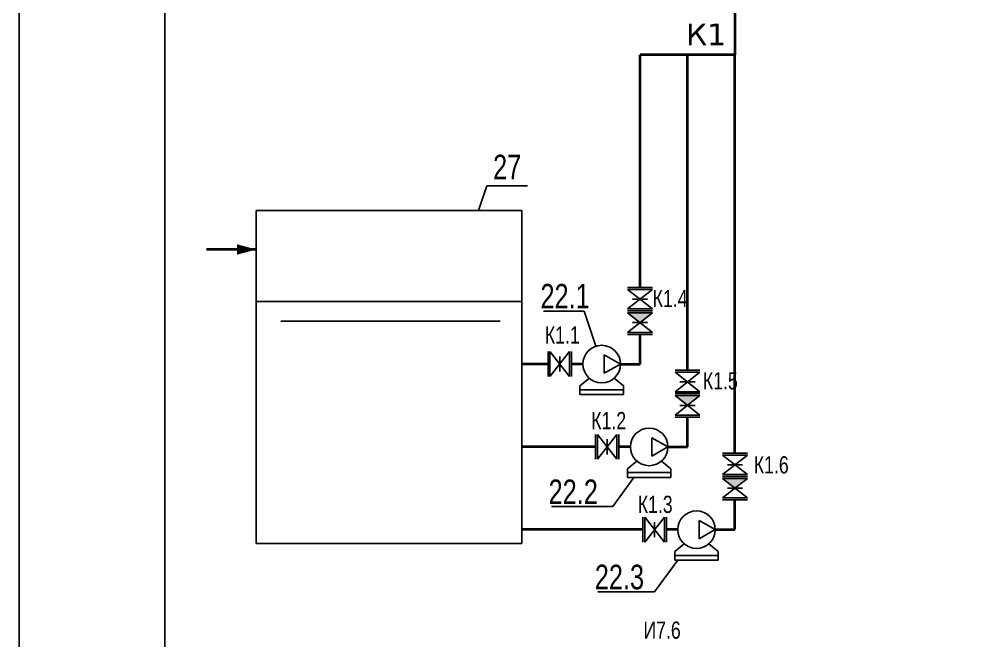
# Model space of a CAD drawing. Extents: x 431547 to 432141, y 118589 to 119430.
# Drawn here: x 431547.1 to 431678.6, y 119142.9 to 119228.3 of the extents above; entities that cross this region are included whole.
import ezdxf

# ---------------------------------------------------------------- set-up
doc = ezdxf.new("R2010")
doc.units = 0
doc.header["$LTSCALE"] = 300
doc.header["$MEASUREMENT"] = 0
doc.linetypes.add('HIDDEN2', pattern=[4.7625, 3.175, -1.5875])
doc.layers.add('1', color=7, linetype='CONTINUOUS')
doc.layers.add('Запорная арматура', color=200, linetype='CONTINUOUS', lineweight=20)
doc.layers.add('К1', color=7, linetype='CONTINUOUS', lineweight=40, true_color=0xfa3c00)
doc.styles.add('MONARCH', font='monarch', dxfattribs={"width": 0.77})

msp = doc.modelspace()

# ---------------------------------------------------------------- hatches: boundary and pattern name
at = {"layer": '1', "ltscale": 0.4}
h = msp.add_hatch(color=256, dxfattribs=at)
h.dxf.hatch_style = 1
h.paths.add_polyline_path([(431632.44, 119186.6), (431634.16, 119187.95), (431630.73, 119187.95)])
h = msp.add_hatch(color=256, dxfattribs=at)
h.dxf.hatch_style = 1
h.paths.add_polyline_path([(431638.96, 119175.23), (431640.67, 119176.57), (431637.25, 119176.57)])
h = msp.add_hatch(color=256, dxfattribs=at)
h.dxf.hatch_style = 1
h.paths.add_polyline_path([(431645.48, 119163.85), (431647.19, 119165.19), (431643.77, 119165.19)])

# ---------------------------------------------------------------- linework, layer by layer
for p, q in [((431610.24, 119201.99), (431611.38, 119205.4)), ((431611.38, 119205.4), (431616.99, 119205.4))]:
    msp.add_line(p, q, dxfattribs=at)
at = {"layer": '1'}
for p, q in [((431634.16, 119191.44), (431630.73, 119191.44)), ((431630.73, 119191.17), (431634.16, 119191.17)), ((431634.16, 119191.17), (431630.73, 119188.48)), ((431634.16, 119188.48), (431630.73, 119191.17)), ((431633.47, 119189.83), (431631.41, 119189.83)), ((431633.47, 119189.83), (431631.42, 119189.83)), ((431630.73, 119188.48), (431634.16, 119188.48)), ((431634.16, 119188.21), (431630.73, 119188.21)), ((431630.73, 119187.95), (431634.16, 119187.95)), ((431634.16, 119187.95), (431630.73, 119185.26)), ((431634.16, 119185.26), (431630.73, 119187.95)), ((431633.47, 119186.6), (431631.41, 119186.6)), ((431633.47, 119186.6), (431631.42, 119186.6)), ((431630.73, 119185.26), (431634.16, 119185.26)), ((431634.16, 119184.99), (431630.73, 119184.99)), ((431619.79, 119182.63), (431619.79, 119179.2)), ((431620.06, 119179.2), (431620.06, 119182.63)), ((431620.06, 119182.63), (431622.74, 119179.2)), ((431622.74, 119182.63), (431620.06, 119179.2)), ((431622.74, 119179.2), (431622.74, 119182.63)), ((431623.01, 119182.63), (431623.01, 119179.2)), ((431621.4, 119181.94), (431621.4, 119179.89)), ((431621.4, 119181.94), (431621.4, 119179.88)), ((431640.67, 119180.06), (431637.25, 119180.06)), ((431637.25, 119179.79), (431640.67, 119179.79)), ((431640.67, 119179.79), (431637.25, 119177.11)), ((431640.67, 119177.11), (431637.25, 119179.79)), ((431639.99, 119178.45), (431637.92, 119178.45)), ((431639.99, 119178.45), (431637.93, 119178.45)), ((431637.25, 119177.11), (431640.67, 119177.11)), ((431640.67, 119176.84), (431637.25, 119176.84)), ((431637.25, 119176.57), (431640.67, 119176.57)), ((431640.67, 119176.57), (431637.25, 119173.88)), ((431640.67, 119173.88), (431637.25, 119176.57)), ((431639.99, 119175.23), (431637.92, 119175.23)), ((431639.99, 119175.23), (431637.93, 119175.23)), ((431637.25, 119173.88), (431640.67, 119173.88)), ((431640.67, 119173.62), (431637.25, 119173.62)), ((431626.31, 119171.25), (431626.31, 119167.83)), ((431626.58, 119167.83), (431626.58, 119171.25)), ((431626.58, 119171.25), (431629.26, 119167.83)), ((431629.26, 119171.25), (431626.58, 119167.83)), ((431627.92, 119170.57), (431627.92, 119168.51)), ((431627.92, 119170.57), (431627.92, 119168.5)), ((431629.26, 119167.83), (431629.26, 119171.25)), ((431629.53, 119171.25), (431629.53, 119167.83)), ((431647.19, 119168.68), (431643.77, 119168.68)), ((431643.77, 119168.41), (431647.19, 119168.41)), ((431647.19, 119168.41), (431643.77, 119165.73)), ((431647.19, 119165.73), (431643.77, 119168.41)), ((431646.51, 119167.07), (431644.44, 119167.07)), ((431646.51, 119167.07), (431644.45, 119167.07)), ((431643.77, 119165.73), (431647.19, 119165.73)), ((431647.19, 119165.46), (431643.77, 119165.46)), ((431643.77, 119165.19), (431647.19, 119165.19)), ((431647.19, 119165.19), (431643.77, 119162.51)), ((431647.19, 119162.51), (431643.77, 119165.19)), ((431646.51, 119163.85), (431644.44, 119163.85)), ((431646.51, 119163.85), (431644.45, 119163.85)), ((431643.77, 119162.51), (431647.19, 119162.51)), ((431647.19, 119162.24), (431643.77, 119162.24)), ((431632.82, 119159.87), (431632.82, 119156.45)), ((431633.09, 119156.45), (431633.09, 119159.87)), ((431633.09, 119159.87), (431635.78, 119156.45)), ((431635.78, 119159.87), (431633.09, 119156.45)), ((431635.78, 119156.45), (431635.78, 119159.87)), ((431636.05, 119159.87), (431636.05, 119156.45)), ((431634.44, 119159.19), (431634.44, 119157.13)), ((431634.44, 119159.19), (431634.44, 119157.12))]:
    msp.add_line(p, q, dxfattribs=at)
at = {"layer": '1', "color": 4, "ltscale": 0.4}
msp.add_line((431579.69, 119189.51), (431616.19, 119189.51), dxfattribs=at)
at = {"layer": '1', "color": 65, "ltscale": 0.4}
for p, q in [((431619.16, 119188.19), (431624.76, 119188.19)), ((431624.76, 119188.19), (431626.36, 119183.35)), ((431629.75, 119180.91), (431627.52, 119182.16)), ((431627.52, 119179.65), (431627.52, 119182.16)), ((431629.75, 119180.91), (431627.52, 119179.65)), ((431625.47, 119178.96), (431624.18, 119177.91)), ((431628.87, 119178.96), (431630.15, 119177.91)), ((431624.18, 119177.36), (431624.18, 119177.91)), ((431630.15, 119177.36), (431630.15, 119177.91)), ((431624.18, 119176.72), (431630.15, 119176.72)), ((431636.27, 119169.53), (431634.04, 119170.78)), ((431634.04, 119168.27), (431634.04, 119170.78)), ((431636.27, 119169.53), (431634.04, 119168.27)), ((431631.99, 119167.58), (431630.7, 119166.53)), ((431630.7, 119165.99), (431630.7, 119166.53)), ((431635.38, 119167.58), (431636.67, 119166.53)), ((431636.67, 119165.99), (431636.67, 119166.53)), ((431628.68, 119161.32), (431631.6, 119165.34)), ((431630.7, 119165.34), (431636.67, 119165.34)), ((431620.28, 119161.32), (431628.68, 119161.32)), ((431642.78, 119158.16), (431640.55, 119159.41)), ((431640.55, 119156.89), (431640.55, 119159.41)), ((431642.78, 119158.16), (431640.55, 119156.89)), ((431638.5, 119156.2), (431637.22, 119155.15)), ((431641.9, 119156.2), (431643.19, 119155.15)), ((431637.22, 119154.61), (431637.22, 119155.15)), ((431643.19, 119154.61), (431643.19, 119155.15)), ((431634.44, 119149.62), (431637.63, 119153.96)), ((431637.22, 119153.96), (431643.19, 119153.96)), ((431626.63, 119149.62), (431634.44, 119149.62))]:
    msp.add_line(p, q, dxfattribs=at)
at = {"layer": '1', "color": 4, "linetype": 'HIDDEN2', "ltscale": 0.25}
msp.add_line((431583.09, 119186.8), (431613.2, 119186.81), dxfattribs=at)
at = {"layer": '1', "ltscale": 0.4}
for points in [[(431547.12, 119429.85), (432141.12, 119429.85), (432141.12, 118588.85), (431547.12, 118588.85)], [(432136.12, 118593.85), (431567.12, 118593.85), (431567.12, 119424.85), (432136.12, 119424.85)], [(431616.19, 119201.99), (431579.69, 119201.99), (431579.69, 119156.26), (431616.19, 119156.26)]]:
    msp.add_lwpolyline(points, close=True, dxfattribs=at)
at = {"layer": '1', "color": 65, "ltscale": 0.4}
for points in [[(431630.15, 119176.72), (431630.15, 119177.36), (431624.18, 119177.36), (431624.18, 119176.72)], [(431636.67, 119165.34), (431636.67, 119165.99), (431630.7, 119165.99), (431630.7, 119165.34)], [(431643.19, 119153.96), (431643.19, 119154.61), (431637.22, 119154.61), (431637.22, 119153.96)]]:
    msp.add_lwpolyline(points, dxfattribs=at)
for centre in [(431627.17, 119180.9), (431633.69, 119169.52), (431640.2, 119158.15)]:
    msp.add_circle(centre, 2.58, dxfattribs=at)
at = {"layer": 'К1', "ltscale": 0.4}
for p, q in [((431645.48, 119300.7), (431645.48, 119223.38)), ((431645.48, 119223.38), (431632.44, 119223.38)), ((431632.44, 119191.44), (431632.44, 119223.38)), ((431638.96, 119180.06), (431638.96, 119223.38)), ((431645.48, 119168.68), (431645.48, 119223.38)), ((431579.69, 119196.65), (431572.88, 119196.65)), ((431632.44, 119180.91), (431632.44, 119184.99)), ((431619.79, 119180.91), (431616.19, 119180.91)), ((431624.59, 119180.91), (431623.01, 119180.91)), ((431629.75, 119180.91), (431632.44, 119180.91)), ((431638.96, 119169.53), (431638.96, 119173.62)), ((431626.31, 119169.54), (431616.19, 119169.54)), ((431631.1, 119169.54), (431629.53, 119169.54)), ((431636.27, 119169.53), (431638.96, 119169.53)), ((431645.48, 119158.16), (431645.48, 119162.24)), ((431632.82, 119158.16), (431616.19, 119158.16)), ((431637.62, 119158.16), (431636.05, 119158.16)), ((431642.78, 119158.16), (431645.48, 119158.16))]:
    msp.add_line(p, q, dxfattribs=at)
at = {"layer": 'К1', "ltscale": 0.3}
msp.add_lwpolyline([(431579.69, 119196.65, 0, 1.45, 0), (431577.04, 119196.65, 0.903, 0.903, 0)], format="xyseb", dxfattribs=at)

# ---------------------------------------------------------------- texts
at = {"layer": '1', "ltscale": 0.4, "insert": (431612.24, 119209.67), "char_height": 3.378, "attachment_point": 1, "style": 'MONARCH'}
msp.add_mtext_dynamic_manual_height_columns('27', width=8.1969, gutter_width=17.59, heights=[0], dxfattribs=at)
at = {"layer": '1', "color": 65, "ltscale": 0.4, "char_height": 3.378, "attachment_point": 1, "style": 'MONARCH'}
for s, insert in [('22.1', (431618.75, 119191.92)), ('22.2', (431619.87, 119165.04)), ('22.3', (431626.22, 119153.34))]:
    msp.add_mtext_dynamic_manual_height_columns(s, width=8.1969, gutter_width=17.59, heights=[0], dxfattribs=dict(at, insert=insert))
at = {"layer": 'Запорная арматура', "ltscale": 0.4, "char_height": 2.361, "attachment_point": 1, "style": 'MONARCH'}
for s, insert in [('К1.4', (431634.17, 119191.1)), ('К1.1', (431619.35, 119186.07)), ('К1.5', (431641.07, 119179.78)), ('К1.2', (431625.73, 119174.31)), ('К1.6', (431648.07, 119168.24)), ('К1.3', (431632.12, 119162.81)), ('И7.6', (431632.9, 119145.53))]:
    msp.add_mtext_dynamic_manual_height_columns(s, width=5.7267, gutter_width=885.28, heights=[0], dxfattribs=dict(at, insert=insert))
at = {"layer": 'К1', "ltscale": 15, "insert": (431644.26, 119227.7), "char_height": 2.9858, "width": 6.0875, "attachment_point": 3}
msp.add_mtext('{\\fVerdana|b0|i0|c204|p34;К1}', dxfattribs=at)

doc.saveas('drawing.dxf')
